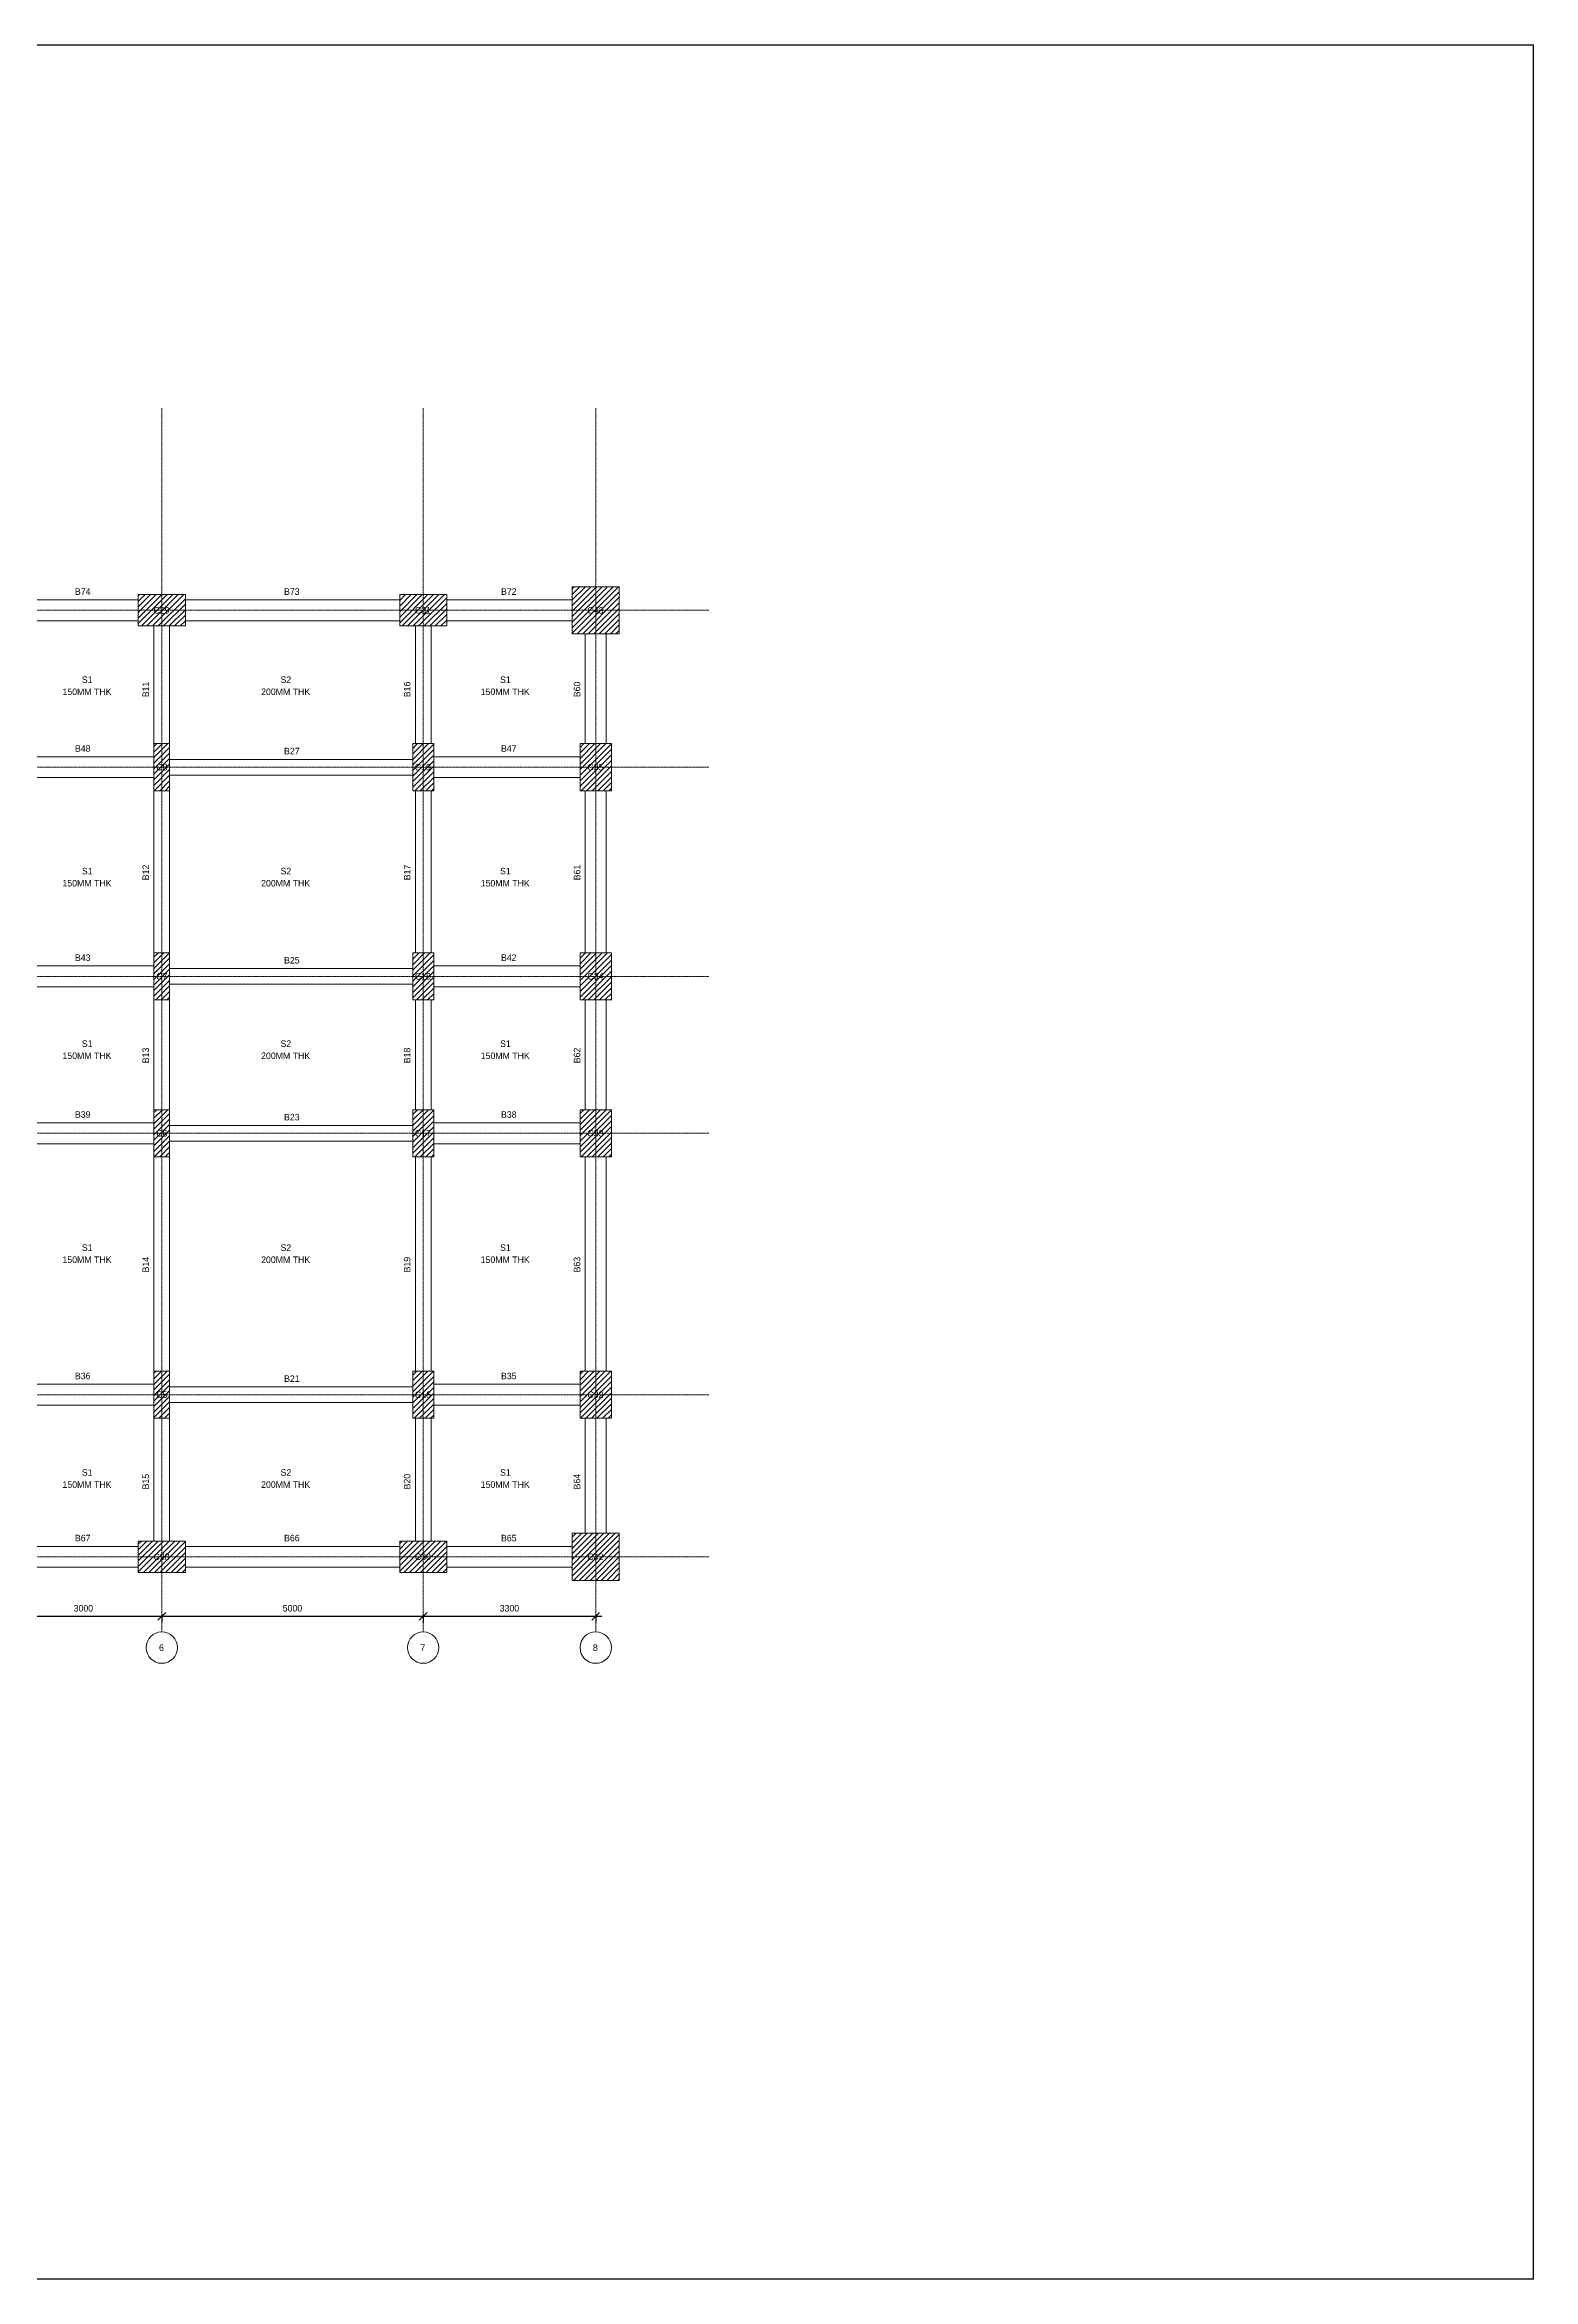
# Model space of a CAD drawing. Header units: millimetres. Extents: x -63539 to 256175, y -13917 to 28816.
# Drawn here: x 90609 to 119085, y -13917 to 28816 of the extents above; entities that cross this region are included whole.
import ezdxf

# ---------------------------------------------------------------- set-up
doc = ezdxf.new("R2010")
doc.units = ezdxf.units.MM
doc.header["$PDMODE"] = 35
doc.linetypes.add('Grid Line', pattern=[22.225, 12.7, -3.175, 3.175, -3.175])
for name, color, linetype, lineweight in [('A-ANNO-DIMS', 211, 'Continuous', 9), ('A-FLOR-IDEN', 11, 'Continuous', 9), ('Boundary', 40, 'Continuous', 30), ('S-BEAM', 12, 'Continuous', 18), ('S-BEAM-IDEN', 2, 'Continuous', 9), ('S-COLS', 52, 'Continuous', 18), ('S-COLS-IDEN', 171, 'Continuous', 9), ('S-GRID', 9, 'Continuous', 9), ('S-GRID-IDEN', 9, 'Continuous', 9)]:
    doc.layers.add(name, color=color, linetype=linetype, lineweight=lineweight)
doc.styles.add('JetBrains Mono', font='JetBrainsMono-VariableFont_wght.ttf', dxfattribs={"height": 125})
doc.dimstyles.new('Diagonal_-_2_5mm_JetBrains_Mono', dxfattribs={"dimscale": 304.8, "dimtxt": 176.918969, "dimasz": 0.492126, "dimexe": 0.393701, "dimexo": 0.246063, "dimgap": 0.287073, "dimtad": 1, "dimdec": 0, "dimzin": 0, "dimdsep": 46, "dimtxsty": 'JetBrains Mono', "dimblk1": 'OBLIQUE', "dimblk2": 'OBLIQUE', "dimsah": 1, "dimcen": 0.09, "dimdle": 0.393701, "dimazin": 0, "dimtfac": 1, "dimtdec": 4, "dimtix": 1, "dimtmove": 0, "dimatfit": 3, "dimfxl": 1, "dimtvp": 1, "dimtfill": 1, "dimtolj": 1, "dimtzin": 0, "dimarcsym": 2})
pattern_1 = [(45, (72850.21, 0), (-53.03301, 53.03301), [])]

# ---------------------------------------------------------------- blocks, each defined once
blk = doc.blocks.new('Grid - M_Grid Head - Circle-24584-01 1st Floor Lvl_')
at = {"layer": 'S-GRID-IDEN'}
blk.add_circle((0, 0), 6, dxfattribs=at)
blk = doc.blocks.new('_Oblique')
at = {"color": 0, "linetype": 'ByBlock', "lineweight": -2}
blk.add_line((-0.5, -0.5), (0.5, 0.5), dxfattribs=at)
blk = doc.blocks.new('*D49')
at = {"layer": 'A-ANNO-DIMS', "color": 0, "lineweight": -2, "transparency": 16777216}
for p, q in [((89730, -1237), (92970, -1237)), ((89850, -1206), (89850, -1357)), ((92850, -1206), (92850, -1357))]:
    blk.add_line(p, q, dxfattribs=at)
at = {"layer": 'Defpoints', "color": 0, "transparency": 16777216}
for p in [(89850, -1131), (92850, -1131), (92850, -1237)]:
    blk.add_point(p, dxfattribs=at)
at = {"layer": 'A-ANNO-DIMS', "color": 0, "lineweight": -2, "transparency": 16777216, "xscale": 150, "yscale": 150, "zscale": 150, "rotation": 180}
blk.add_blockref('_Oblique', (89850, -1237), dxfattribs=at)
at = {"layer": 'A-ANNO-DIMS', "color": 0, "lineweight": -2, "transparency": 16777216, "xscale": 150, "yscale": 150, "zscale": 150}
blk.add_blockref('_Oblique', (92850, -1237), dxfattribs=at)
at = {"layer": 'A-ANNO-DIMS', "color": 0, "transparency": 16777216, "insert": (91350, -1085), "char_height": 125, "width": 496.29, "attachment_point": 5, "style": 'JetBrains Mono', "bg_fill": 3, "box_fill_scale": 1.1, "bg_fill_color": 9, "bg_fill_true_color": 13158600, "bg_fill_transparency": 0}
blk.add_mtext('\\A1;3000', dxfattribs=at)
blk = doc.blocks.new('*D50')
at = {"layer": 'A-ANNO-DIMS', "color": 0, "lineweight": -2, "transparency": 16777216}
for p, q in [((92730, -1237), (97970, -1237)), ((92850, -1206), (92850, -1357)), ((97850, -1206), (97850, -1357))]:
    blk.add_line(p, q, dxfattribs=at)
at = {"layer": 'Defpoints', "color": 0, "transparency": 16777216}
for p in [(92850, -1131), (97850, -1131), (97850, -1237)]:
    blk.add_point(p, dxfattribs=at)
at = {"layer": 'A-ANNO-DIMS', "color": 0, "lineweight": -2, "transparency": 16777216, "xscale": 150, "yscale": 150, "zscale": 150, "rotation": 180}
blk.add_blockref('_Oblique', (92850, -1237), dxfattribs=at)
at = {"layer": 'A-ANNO-DIMS', "color": 0, "lineweight": -2, "transparency": 16777216, "xscale": 150, "yscale": 150, "zscale": 150}
blk.add_blockref('_Oblique', (97850, -1237), dxfattribs=at)
at = {"layer": 'A-ANNO-DIMS', "color": 0, "transparency": 16777216, "insert": (95350, -1085), "char_height": 125, "width": 496.29, "attachment_point": 5, "style": 'JetBrains Mono', "bg_fill": 3, "box_fill_scale": 1.1, "bg_fill_color": 9, "bg_fill_true_color": 13158600, "bg_fill_transparency": 0}
blk.add_mtext('\\A1;5000', dxfattribs=at)
blk = doc.blocks.new('*D51')
at = {"layer": 'A-ANNO-DIMS', "color": 0, "lineweight": -2, "transparency": 16777216}
for p, q in [((97730, -1237), (101270, -1237)), ((97850, -1206), (97850, -1357)), ((101150, -1206), (101150, -1357))]:
    blk.add_line(p, q, dxfattribs=at)
at = {"layer": 'Defpoints', "color": 0, "transparency": 16777216}
for p in [(97850, -1131), (101150, -1131), (101150, -1237)]:
    blk.add_point(p, dxfattribs=at)
at = {"layer": 'A-ANNO-DIMS', "color": 0, "lineweight": -2, "transparency": 16777216, "xscale": 150, "yscale": 150, "zscale": 150, "rotation": 180}
blk.add_blockref('_Oblique', (97850, -1237), dxfattribs=at)
at = {"layer": 'A-ANNO-DIMS', "color": 0, "lineweight": -2, "transparency": 16777216, "xscale": 150, "yscale": 150, "zscale": 150}
blk.add_blockref('_Oblique', (101150, -1237), dxfattribs=at)
at = {"layer": 'A-ANNO-DIMS', "color": 0, "transparency": 16777216, "insert": (99500, -1085), "char_height": 125, "width": 496.29, "attachment_point": 5, "style": 'JetBrains Mono', "bg_fill": 3, "box_fill_scale": 1.1, "bg_fill_color": 9, "bg_fill_true_color": 13158600, "bg_fill_transparency": 0}
blk.add_mtext('\\A1;3300', dxfattribs=at)

msp = doc.modelspace()

# ---------------------------------------------------------------- hatches: boundary and pattern name
at = {"layer": 'S-COLS'}
h = msp.add_hatch(dxfattribs=at)
h.set_pattern_fill('FP_1', color=8, style=0, pattern_type=2)
h.set_pattern_definition(pattern_1)
h.paths.add_polyline_path([(101600.2, 17550), (101600.2, 18450), (100700.2, 18450), (100700.2, 17550)])
h = msp.add_hatch(dxfattribs=at)
h.set_pattern_fill('FP_1', color=8, style=0, pattern_type=2)
h.set_pattern_definition(pattern_1)
h.paths.add_polyline_path([(93300.2, 17700), (93300.2, 18300), (92400.2, 18300), (92400.2, 17700)])
h = msp.add_hatch(dxfattribs=at)
h.set_pattern_fill('FP_1', color=8, style=0, pattern_type=2)
h.set_pattern_definition(pattern_1)
h.paths.add_polyline_path([(98300.2, 17700), (98300.2, 18300), (97400.2, 18300), (97400.2, 17700)])
h = msp.add_hatch(dxfattribs=at)
h.set_pattern_fill('FP_1', color=8, style=0, pattern_type=2)
h.set_pattern_definition(pattern_1)
h.paths.add_polyline_path([(93000.2, 14550), (93000.2, 15450), (92700.2, 15450), (92700.2, 14550)])
h = msp.add_hatch(dxfattribs=at)
h.set_pattern_fill('FP_1', color=8, style=0, pattern_type=2)
h.set_pattern_definition(pattern_1)
h.paths.add_polyline_path([(98050.2, 14550), (98050.2, 15450), (97650.2, 15450), (97650.2, 14550)])
h = msp.add_hatch(dxfattribs=at)
h.set_pattern_fill('FP_1', color=8, style=0, pattern_type=2)
h.set_pattern_definition(pattern_1)
h.paths.add_polyline_path([(101450.2, 14550), (101450.2, 15450), (100850.2, 15450), (100850.2, 14550)])
h = msp.add_hatch(dxfattribs=at)
h.set_pattern_fill('FP_1', color=8, style=0, pattern_type=2)
h.set_pattern_definition(pattern_1)
h.paths.add_polyline_path([(93000.2, 10550), (93000.2, 11450), (92700.2, 11450), (92700.2, 10550)])
h = msp.add_hatch(dxfattribs=at)
h.set_pattern_fill('FP_1', color=8, style=0, pattern_type=2)
h.set_pattern_definition(pattern_1)
h.paths.add_polyline_path([(98050.2, 10550), (98050.2, 11450), (97650.2, 11450), (97650.2, 10550)])
h = msp.add_hatch(dxfattribs=at)
h.set_pattern_fill('FP_1', color=8, style=0, pattern_type=2)
h.set_pattern_definition(pattern_1)
h.paths.add_polyline_path([(101450.2, 10550), (101450.2, 11450), (100850.2, 11450), (100850.2, 10550)])
h = msp.add_hatch(dxfattribs=at)
h.set_pattern_fill('FP_1', color=8, style=0, pattern_type=2)
h.set_pattern_definition(pattern_1)
h.paths.add_polyline_path([(93000.2, 7550), (93000.2, 8450), (92700.2, 8450), (92700.2, 7550)])
h = msp.add_hatch(dxfattribs=at)
h.set_pattern_fill('FP_1', color=8, style=0, pattern_type=2)
h.set_pattern_definition(pattern_1)
h.paths.add_polyline_path([(98050.2, 7550), (98050.2, 8450), (97650.2, 8450), (97650.2, 7550)])
h = msp.add_hatch(dxfattribs=at)
h.set_pattern_fill('FP_1', color=8, style=0, pattern_type=2)
h.set_pattern_definition(pattern_1)
h.paths.add_polyline_path([(101450.2, 7550), (101450.2, 8450), (100850.2, 8450), (100850.2, 7550)])
h = msp.add_hatch(dxfattribs=at)
h.set_pattern_fill('FP_1', color=8, style=0, pattern_type=2)
h.set_pattern_definition(pattern_1)
h.paths.add_polyline_path([(93000.2, 2550), (93000.2, 3450), (92700.2, 3450), (92700.2, 2550)])
h = msp.add_hatch(dxfattribs=at)
h.set_pattern_fill('FP_1', color=8, style=0, pattern_type=2)
h.set_pattern_definition(pattern_1)
h.paths.add_polyline_path([(98050.2, 2550), (98050.2, 3450), (97650.2, 3450), (97650.2, 2550)])
h = msp.add_hatch(dxfattribs=at)
h.set_pattern_fill('FP_1', color=8, style=0, pattern_type=2)
h.set_pattern_definition(pattern_1)
h.paths.add_polyline_path([(101450.2, 2550), (101450.2, 3450), (100850.2, 3450), (100850.2, 2550)])
h = msp.add_hatch(dxfattribs=at)
h.set_pattern_fill('FP_1', color=8, style=0, pattern_type=2)
h.set_pattern_definition(pattern_1)
h.paths.add_polyline_path([(93300.2, -400), (93300.2, 200), (92400.2, 200), (92400.2, -400)])
h = msp.add_hatch(dxfattribs=at)
h.set_pattern_fill('FP_1', color=8, style=0, pattern_type=2)
h.set_pattern_definition(pattern_1)
h.paths.add_polyline_path([(98300.2, -400), (98300.2, 200), (97400.2, 200), (97400.2, -400)])
h = msp.add_hatch(dxfattribs=at)
h.set_pattern_fill('FP_1', color=8, style=0, pattern_type=2)
h.set_pattern_definition(pattern_1)
h.paths.add_polyline_path([(101600.2, -550), (101600.2, 350), (100700.2, 350), (100700.2, -550)])

# ---------------------------------------------------------------- linework, layer by layer
at = {"layer": 'S-BEAM'}
for p, q in [((92400.2, 18200), (90300.2, 18200)), ((92400.2, 17800), (92400.2, 18200)), ((93300.2, 18200), (93300.2, 17800)), ((97400.2, 18200), (93300.2, 18200)), ((97400.2, 17800), (97400.2, 18200)), ((98300.2, 18200), (98300.2, 17800)), ((100700.2, 18200), (98300.2, 18200)), ((100700.2, 17800), (100700.2, 18200)), ((90300.2, 17800), (92400.2, 17800)), ((93000.2, 17700), (92700.2, 17700)), ((92700.2, 17700), (92700.2, 15450)), ((93000.2, 15450), (93000.2, 17700)), ((93300.2, 17800), (97400.2, 17800)), ((98000.2, 17700), (97700.2, 17700)), ((97700.2, 17700), (97700.2, 15450)), ((98000.2, 15450), (98000.2, 17700)), ((98300.2, 17800), (100700.2, 17800)), ((101350.2, 17550), (100950.2, 17550)), ((100950.2, 17550), (100950.2, 15450)), ((101350.2, 15450), (101350.2, 17550)), ((92700.2, 15450), (93000.2, 15450)), ((97700.2, 15450), (98000.2, 15450)), ((100950.2, 15450), (101350.2, 15450)), ((92700.2, 15200), (90253.3, 15200)), ((92700.2, 14800), (92700.2, 15200)), ((93000.2, 15150), (93000.2, 14850)), ((97650.2, 15150), (93000.2, 15150)), ((97650.2, 14850), (97650.2, 15150)), ((98050.2, 15200), (98050.2, 14800)), ((100850.2, 15200), (98050.2, 15200)), ((100850.2, 14800), (100850.2, 15200)), ((90253.3, 14800), (92700.2, 14800)), ((93000.2, 14550), (92700.2, 14550)), ((92700.2, 14550), (92700.2, 11450)), ((93000.2, 14850), (97650.2, 14850)), ((93000.2, 11450), (93000.2, 14550)), ((98000.2, 14550), (97700.2, 14550)), ((97700.2, 14550), (97700.2, 11450)), ((98000.2, 11450), (98000.2, 14550)), ((98050.2, 14800), (100850.2, 14800)), ((101350.2, 14550), (100950.2, 14550)), ((100950.2, 14550), (100950.2, 11450)), ((101350.2, 11450), (101350.2, 14550)), ((92700.2, 11200), (90253.3, 11200)), ((92700.2, 11450), (93000.2, 11450)), ((92700.2, 10800), (92700.2, 11200)), ((93000.2, 11150), (93000.2, 10850)), ((97650.2, 11150), (93000.2, 11150)), ((97650.2, 10850), (97650.2, 11150)), ((97700.2, 11450), (98000.2, 11450)), ((98050.2, 11200), (98050.2, 10800)), ((100850.2, 11200), (98050.2, 11200)), ((100850.2, 10800), (100850.2, 11200)), ((100950.2, 11450), (101350.2, 11450)), ((90253.3, 10800), (92700.2, 10800)), ((93000.2, 10850), (97650.2, 10850)), ((98050.2, 10800), (100850.2, 10800)), ((93000.2, 10550), (92700.2, 10550)), ((92700.2, 10550), (92700.2, 8450)), ((93000.2, 8450), (93000.2, 10550)), ((98000.2, 10550), (97700.2, 10550)), ((97700.2, 10550), (97700.2, 8450)), ((98000.2, 8450), (98000.2, 10550)), ((101350.2, 10550), (100950.2, 10550)), ((100950.2, 10550), (100950.2, 8450)), ((101350.2, 8450), (101350.2, 10550)), ((92700.2, 8200), (90300.2, 8200)), ((92700.2, 8450), (93000.2, 8450)), ((92700.2, 7800), (92700.2, 8200)), ((93000.2, 8150), (93000.2, 7850)), ((97650.2, 8150), (93000.2, 8150)), ((97650.2, 7850), (97650.2, 8150)), ((97700.2, 8450), (98000.2, 8450)), ((98050.2, 8200), (98050.2, 7800)), ((100850.2, 8200), (98050.2, 8200)), ((100850.2, 7800), (100850.2, 8200)), ((100950.2, 8450), (101350.2, 8450)), ((90300.2, 7800), (92700.2, 7800)), ((93000.2, 7850), (97650.2, 7850)), ((98050.2, 7800), (100850.2, 7800)), ((93000.2, 7550), (92700.2, 7550)), ((92700.2, 7550), (92700.2, 3450)), ((93000.2, 3450), (93000.2, 7550)), ((98000.2, 7550), (97700.2, 7550)), ((97700.2, 7550), (97700.2, 3450)), ((98000.2, 3450), (98000.2, 7550)), ((101350.2, 7550), (100950.2, 7550)), ((100950.2, 7550), (100950.2, 3450)), ((101350.2, 3450), (101350.2, 7550)), ((92700.2, 3450), (93000.2, 3450)), ((97700.2, 3450), (98000.2, 3450)), ((100950.2, 3450), (101350.2, 3450)), ((92700.2, 3200), (90050.2, 3200)), ((92700.2, 2800), (92700.2, 3200)), ((93000.2, 3150), (93000.2, 2850)), ((97650.2, 3150), (93000.2, 3150)), ((97650.2, 2850), (97650.2, 3150)), ((98050.2, 3200), (98050.2, 2800)), ((100850.2, 3200), (98050.2, 3200)), ((100850.2, 2800), (100850.2, 3200)), ((90050.2, 2800), (92700.2, 2800)), ((93000.2, 2850), (97650.2, 2850)), ((98050.2, 2800), (100850.2, 2800)), ((93000.2, 2550), (92700.2, 2550)), ((92700.2, 2550), (92700.2, 200)), ((93000.2, 200), (93000.2, 2550)), ((98000.2, 2550), (97700.2, 2550)), ((97700.2, 2550), (97700.2, 200)), ((98000.2, 200), (98000.2, 2550)), ((101350.2, 2550), (100950.2, 2550)), ((100950.2, 2550), (100950.2, 350)), ((101350.2, 350), (101350.2, 2550)), ((92400.2, 100), (90050.2, 100)), ((92400.2, -300), (92400.2, 100)), ((92700.2, 200), (93000.2, 200)), ((93300.2, 100), (93300.2, -300)), ((97400.2, 100), (93300.2, 100)), ((97400.2, -300), (97400.2, 100)), ((97700.2, 200), (98000.2, 200)), ((98300.2, 100), (98300.2, -300)), ((100700.2, 100), (98300.2, 100)), ((100700.2, -300), (100700.2, 100)), ((100950.2, 350), (101350.2, 350)), ((90050.2, -300), (92400.2, -300)), ((93300.2, -300), (97400.2, -300)), ((98300.2, -300), (100700.2, -300))]:
    msp.add_line(p, q, dxfattribs=at)
at = {"layer": 'S-COLS'}
for p, q in [((100700.2, 18450), (101600.2, 18450)), ((100700.2, 17550), (100700.2, 18450)), ((101600.2, 18450), (101600.2, 17550)), ((92400.2, 18300), (93300.2, 18300)), ((92400.2, 17700), (92400.2, 18300)), ((93300.2, 18300), (93300.2, 17700)), ((97400.2, 18300), (98300.2, 18300)), ((97400.2, 17700), (97400.2, 18300)), ((98300.2, 18300), (98300.2, 17700)), ((93300.2, 17700), (92400.2, 17700)), ((98300.2, 17700), (97400.2, 17700)), ((101600.2, 17550), (100700.2, 17550)), ((92700.2, 15450), (93000.2, 15450)), ((92700.2, 14550), (92700.2, 15450)), ((93000.2, 15450), (93000.2, 14550)), ((97650.2, 15450), (98050.2, 15450)), ((97650.2, 14550), (97650.2, 15450)), ((98050.2, 15450), (98050.2, 14550)), ((100850.2, 15450), (101450.2, 15450)), ((100850.2, 14550), (100850.2, 15450)), ((101450.2, 15450), (101450.2, 14550)), ((93000.2, 14550), (92700.2, 14550)), ((98050.2, 14550), (97650.2, 14550)), ((101450.2, 14550), (100850.2, 14550)), ((92700.2, 11450), (93000.2, 11450)), ((92700.2, 10550), (92700.2, 11450)), ((93000.2, 11450), (93000.2, 10550)), ((97650.2, 11450), (98050.2, 11450)), ((97650.2, 10550), (97650.2, 11450)), ((98050.2, 11450), (98050.2, 10550)), ((100850.2, 11450), (101450.2, 11450)), ((100850.2, 10550), (100850.2, 11450)), ((101450.2, 11450), (101450.2, 10550)), ((93000.2, 10550), (92700.2, 10550)), ((98050.2, 10550), (97650.2, 10550)), ((101450.2, 10550), (100850.2, 10550)), ((92700.2, 8450), (93000.2, 8450)), ((92700.2, 7550), (92700.2, 8450)), ((93000.2, 8450), (93000.2, 7550)), ((97650.2, 8450), (98050.2, 8450)), ((97650.2, 7550), (97650.2, 8450)), ((98050.2, 8450), (98050.2, 7550)), ((100850.2, 8450), (101450.2, 8450)), ((100850.2, 7550), (100850.2, 8450)), ((101450.2, 8450), (101450.2, 7550)), ((93000.2, 7550), (92700.2, 7550)), ((98050.2, 7550), (97650.2, 7550)), ((101450.2, 7550), (100850.2, 7550)), ((92700.2, 3450), (93000.2, 3450)), ((92700.2, 2550), (92700.2, 3450)), ((93000.2, 3450), (93000.2, 2550)), ((97650.2, 3450), (98050.2, 3450)), ((97650.2, 2550), (97650.2, 3450)), ((98050.2, 3450), (98050.2, 2550)), ((100850.2, 3450), (101450.2, 3450)), ((100850.2, 2550), (100850.2, 3450)), ((101450.2, 3450), (101450.2, 2550)), ((93000.2, 2550), (92700.2, 2550)), ((98050.2, 2550), (97650.2, 2550)), ((101450.2, 2550), (100850.2, 2550)), ((92400.2, 200), (93300.2, 200)), ((92400.2, -400), (92400.2, 200)), ((93300.2, 200), (93300.2, -400)), ((97400.2, 200), (98300.2, 200)), ((97400.2, -400), (97400.2, 200)), ((98300.2, 200), (98300.2, -400)), ((100700.2, 350), (101600.2, 350)), ((100700.2, -550), (100700.2, 350)), ((101600.2, 350), (101600.2, -550)), ((93300.2, -400), (92400.2, -400)), ((98300.2, -400), (97400.2, -400)), ((101600.2, -550), (100700.2, -550))]:
    msp.add_line(p, q, dxfattribs=at)
at = {"layer": 'S-GRID', "linetype": 'Grid Line'}
for p, q in [((103314.9, 18000), (71328.1, 18000)), ((103314.9, 15000), (71328.1, 15000)), ((103314.9, 11000), (71328.1, 11000)), ((103314.9, 8000), (71328.1, 8000)), ((103314.9, 3000), (71328.1, 3000)), ((103314.9, -100), (71328.1, -100))]:
    msp.add_line(p, q, dxfattribs=at)

# ---------------------------------------------------------------- block references
at = {"layer": 'S-GRID-IDEN', "xscale": 49.99999999999998, "yscale": 49.99999999999998, "zscale": 49.99999999999998, "rotation": 180}
for p in [(92850.2, -1837.1), (97850.2, -1837.1), (101150.2, -1837.1)]:
    msp.add_blockref('Grid - M_Grid Head - Circle-24584-01 1st Floor Lvl_', p, dxfattribs=at)

# ---------------------------------------------------------------- texts
at = {"layer": 'A-FLOR-IDEN', "char_height": 125, "width": 256.54, "attachment_point": 1, "style": 'JetBrains Mono', "bg_fill": 3, "box_fill_scale": 1.25, "bg_fill_color": 9, "bg_fill_true_color": 13158600, "bg_fill_transparency": 0}
for s, insert in [('S1', (91320.3, 16736.1)), ('S2', (95120.3, 16736.1)), ('S1', (99320.3, 16736.1)), ('S1', (91320.3, 13075.3)), ('S2', (95120.3, 13075.3)), ('S1', (99320.3, 13075.3)), ('S1', (91320.3, 9775.3)), ('S2', (95120.3, 9775.3)), ('S1', (99320.3, 9775.3)), ('S1', (91320.3, 5875.3)), ('S2', (95120.3, 5875.3)), ('S1', (99320.3, 5875.3)), ('S1', (91320.3, 1575.3)), ('S2', (95120.3, 1575.3)), ('S1', (99320.3, 1575.3))]:
    msp.add_mtext(s, dxfattribs=dict(at, insert=insert))
at = {"layer": 'S-BEAM-IDEN', "char_height": 125, "width": 384.81, "attachment_point": 1, "style": 'JetBrains Mono'}
for s, insert in [('B74', (91188.5, 18420.6)), ('B73', (95188.5, 18420.6)), ('B72', (99338.5, 18420.6)), ('B48', (91188.5, 15420.6)), ('B47', (99338.5, 15420.6)), ('B27', (95188.5, 15370.6)), ('B43', (91188.5, 11420.6)), ('B25', (95188.5, 11370.6)), ('B42', (99338.5, 11420.6)), ('B39', (91188.5, 8420.6)), ('B23', (95188.5, 8370.6)), ('B38', (99338.5, 8420.6)), ('B36', (91188.5, 3420.6)), ('B35', (99338.5, 3420.6)), ('B21', (95188.5, 3370.6)), ('B67', (91188.5, 320.6)), ('B66', (95188.5, 320.6)), ('B65', (99338.5, 320.6))]:
    msp.add_mtext(s, dxfattribs=dict(at, insert=insert))
at = {"layer": 'S-BEAM-IDEN', "char_height": 125, "width": 384.81, "attachment_point": 1, "rotation": 90, "style": 'JetBrains Mono'}
for s, insert in [('B11', (92479.7, 16338.3)), ('B16', (97479.7, 16338.3)), ('B60', (100729.7, 16338.3)), ('B12', (92479.7, 12838.3)), ('B17', (97479.7, 12838.3)), ('B61', (100729.7, 12838.3)), ('B13', (92479.7, 9338.3)), ('B18', (97479.7, 9338.3)), ('B62', (100729.7, 9338.3)), ('B14', (92479.7, 5338.3)), ('B19', (97479.7, 5338.3)), ('B63', (100729.7, 5338.3)), ('B15', (92479.7, 1188.3)), ('B20', (97479.7, 1188.3)), ('B64', (100729.7, 1188.3))]:
    msp.add_mtext(s, dxfattribs=dict(at, insert=insert))
at = {"layer": 'S-COLS-IDEN', "char_height": 125, "attachment_point": 1, "style": 'JetBrains Mono'}
for s, insert, width in [('C29', (92690.4, 18062.7), 384.81), ('C31', (97690.4, 18062.7), 384.81), ('C43', (100990.4, 18062.7), 384.81), ('C8', (92743.4, 15062.7), 256.54), ('C19', (97690.4, 15062.7), 384.81), ('C35', (100990.4, 15062.7), 384.81), ('C7', (92743.4, 11062.7), 256.54), ('C18', (97690.4, 11062.7), 384.81), ('C34', (100990.4, 11062.7), 384.81), ('C6', (92743.4, 8062.7), 256.54), ('C17', (97690.4, 8062.7), 384.81), ('C33', (100990.4, 8062.7), 384.81), ('C5', (92743.4, 3062.7), 256.54), ('C16', (97690.4, 3062.7), 384.81), ('C32', (100990.4, 3062.7), 384.81), ('C28', (92690.4, -37.3), 384.81), ('C30', (97690.4, -37.3), 384.81), ('C42', (100990.4, -37.3), 384.81)]:
    msp.add_mtext(s, dxfattribs=dict(at, insert=insert, width=width))

# ---------------------------------------------------------------- next in the draw order: texts
at = {"layer": 'A-FLOR-IDEN', "char_height": 125, "width": 1154.43, "attachment_point": 1, "style": 'JetBrains Mono', "bg_fill": 3, "box_fill_scale": 1.25, "bg_fill_color": 9, "bg_fill_true_color": 13158600, "bg_fill_transparency": 0}
for s, insert in [('150MM THK', (90949.9, 16504.6)), ('200MM THK', (94749.9, 16504.6)), ('150MM THK', (98949.9, 16504.6)), ('150MM THK', (90949.9, 12843.8)), ('200MM THK', (94749.9, 12843.8)), ('150MM THK', (98949.9, 12843.8)), ('150MM THK', (90949.9, 9543.8)), ('200MM THK', (94749.9, 9543.8)), ('150MM THK', (98949.9, 9543.8)), ('150MM THK', (90949.9, 5643.8)), ('200MM THK', (94749.9, 5643.8)), ('150MM THK', (98949.9, 5643.8)), ('150MM THK', (90949.9, 1343.8)), ('200MM THK', (94749.9, 1343.8)), ('150MM THK', (98949.9, 1343.8))]:
    msp.add_mtext(s, dxfattribs=dict(at, insert=insert))
at = {"layer": 'S-GRID-IDEN', "char_height": 125, "width": 128.27, "attachment_point": 1, "style": 'JetBrains Mono', "bg_fill": 3, "box_fill_scale": 1.25, "bg_fill_color": 9, "bg_fill_true_color": 13158600, "bg_fill_transparency": 0}
for s, insert in [('6', (92795.8, -1773.7)), ('7', (97795.8, -1773.7)), ('8', (101095.8, -1773.7))]:
    msp.add_mtext(s, dxfattribs=dict(at, insert=insert))

# ---------------------------------------------------------------- next in the draw order: linework, layer by layer
at = {"layer": 'S-GRID', "linetype": 'Grid Line'}
for p, q in [((92850.2, 21865.2), (92850.2, -1537.1)), ((97850.2, 21865.2), (97850.2, -1537.1)), ((101150.2, 21865.2), (101150.2, -1537.1))]:
    msp.add_line(p, q, dxfattribs=at)

# ---------------------------------------------------------------- next in the draw order: dimensions: what is measured, and where the dimension line sits
at = {"layer": 'A-ANNO-DIMS'}
dim = msp.add_linear_dim(base=(92850.2, -1237.1), p1=(89850.2, -1131.1), p2=(92850.2, -1131.1), dimstyle='Diagonal_-_2_5mm_JetBrains_Mono', override={"dimpost": '<>', "dimfxl": 3000}, dxfattribs=at)
dim.commit()
dim.dimension.update_dxf_attribs({"geometry": '*D49', "text_midpoint": (91350.2, -1085.4)})

# ---------------------------------------------------------------- next in the draw order: dimensions: what is measured, and where the dimension line sits
dim = msp.add_linear_dim(base=(97850.2, -1237.1), p1=(92850.2, -1131.1), p2=(97850.2, -1131.1), dimstyle='Diagonal_-_2_5mm_JetBrains_Mono', override={"dimpost": '<>', "dimfxl": 5000}, dxfattribs=at)
dim.commit()
dim.dimension.update_dxf_attribs({"geometry": '*D50', "text_midpoint": (95350.2, -1085.4)})

# ---------------------------------------------------------------- next in the draw order: dimensions: what is measured, and where the dimension line sits
dim = msp.add_linear_dim(base=(101150.2, -1237.1), p1=(97850.2, -1131.1), p2=(101150.2, -1131.1), dimstyle='Diagonal_-_2_5mm_JetBrains_Mono', override={"dimpost": '<>', "dimfxl": 3300}, dxfattribs=at)
dim.commit()
dim.dimension.update_dxf_attribs({"geometry": '*D51', "text_midpoint": (99500.2, -1085.4)})

# ---------------------------------------------------------------- next in the draw order: linework, layer by layer
at = {"layer": 'Boundary'}
msp.add_lwpolyline([(57571.7, 28816.5), (119084.8, 28816.5), (119084.8, -13916.7), (57571.7, -13916.7)], close=True, dxfattribs=at)

doc.saveas('drawing.dxf')
